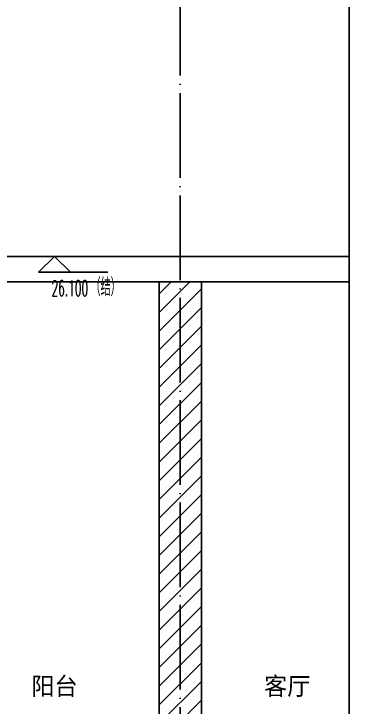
# Model space of a CAD drawing. Extents: x 393367 to 3005760, y 4998 to 826018.
# Drawn here: x 2855681 to 2857319, y 456011 to 459290 of the extents above; entities that cross this region are included whole.
import ezdxf

# ---------------------------------------------------------------- set-up
doc = ezdxf.new("R2010")
doc.units = 0
doc.header["$LTSCALE"] = 1000
doc.linetypes.add('DOTE', pattern=[2.42, 2, -0.2, 0.02, -0.2])
for name, color, linetype in [('DIM_ELEV', 3, 'CONTINUOUS'), ('DIM_SYMB', 3, 'CONTINUOUS'), ('DOTE', 8, 'DOTE'), ('PUB_HATCH', 8, 'CONTINUOUS'), ('PUB_TEXT', 7, 'CONTINUOUS'), ('WALL', 130, 'CONTINUOUS')]:
    doc.layers.add(name, color=color, linetype=linetype)
doc.styles.add('_TCH_DIM', font='simplex.shx', dxfattribs={"width": 0.65, "bigfont": 'gbcbig.shx'})

msp = doc.modelspace()

# ---------------------------------------------------------------- hatches: boundary and pattern name
at = {"layer": 'PUB_HATCH'}
h = msp.add_hatch(dxfattribs=at)
h.set_pattern_fill('普通砖', color=256, scale=25, style=0)
h.set_pattern_definition([(45, (2411524.25, 612130.613), (-44.1941915, 44.1941915), [])])
h.paths.add_polyline_path([(2856567.5828, 455357.70355), (2856567.58279, 458022.70355), (2856367.58279, 458022.70355), (2856367.5828, 455357.70355)])

# ---------------------------------------------------------------- linework, layer by layer
at = {"layer": 'DIM_ELEV', "color": 3}
for p, q in [((2855872.83193, 458142.70355), (2855797.83193, 458067.70355)), ((2855872.83193, 458142.70355), (2855947.83193, 458067.70355)), ((2855797.83193, 458067.70355), (2856125.83193, 458067.70355))]:
    msp.add_line(p, q, dxfattribs=at)
at = {"layer": 'DIM_SYMB'}
msp.add_lwpolyline([(2857266.10772, 461562.70356), (2857266.10772, 451930.82741), (2857318.60772, 451911.71897), (2857213.60772, 451893.20464), (2857266.10772, 451874.57741), (2857266.10772, 442242.70126)], dxfattribs=at)
at = {"layer": 'DOTE', "linetype": 'DOTE', "ltscale": 0.2}
for p, q in [((2856467.5828, 442542.70126), (2856467.5828, 462142.70355)), ((2857266.10772, 458142.70355), (2853497.38864, 458142.70355))]:
    msp.add_line(p, q, dxfattribs=at)
at = {"layer": 'WALL'}
for p, q in [((2857266.10772, 458142.70355), (2854767.5828, 458142.70355)), ((2857266.10772, 458022.70355), (2857266.10772, 458142.70355)), ((2857266.10772, 458022.70355), (2854767.5828, 458022.70355)), ((2856367.5828, 455357.70355), (2856367.58279, 458022.70355)), ((2856367.58279, 458022.70355), (2856567.58279, 458022.70355)), ((2856567.5828, 455357.70355), (2856567.58279, 458022.70355))]:
    msp.add_line(p, q, dxfattribs=at)

# ---------------------------------------------------------------- texts
at = {"layer": 'DIM_ELEV', "color": 7, "style": '_TCH_DIM'}
for s, height, width, p in [('（结）', 84.397163, 0.7, (2856043.77809, 457955.17855)), ('26.100', 74.375, 0.494118, (2855858.27809, 457955.17855))]:
    msp.add_text(s, height=height, dxfattribs=dict(at, width=width)).set_placement(p)
at = {"layer": 'PUB_TEXT'}
for s, p in [('阳台', (2855762.91308, 456068.32653)), ('客厅', (2856864.1057, 456068.32653))]:
    msp.add_text(s, height=84.397163, dxfattribs=at).set_placement(p)

doc.saveas('drawing.dxf')
